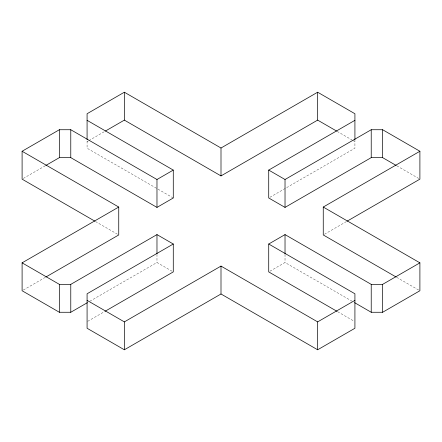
<?xml version="1.0" encoding="UTF-8"?>
<svg xmlns="http://www.w3.org/2000/svg" width="442" height="442" viewBox="0 0 442 442"><rect width="100%" height="100%" fill="white"/><g stroke="black" fill="none" stroke-linecap="round" stroke-linejoin="round"><path stroke-width="0.33" stroke-dasharray="2.21 1.66" d="M23.282 178.469L45.178 165.833M87.08 141.639L88.267 140.954M88.859 140.611L104.831 131.39M23.293 290.057L45.366 277.311M89.798 301.284L156.976 262.498L173.281 271.913M269.907 197.298L354.92 148.219L354.92 140.053M87.676 321.34L104.323 311.726M324.45 234.26L346.522 221.519M269.88 271.239L285.024 262.498L352.202 301.284M337.169 131.39L351.959 139.926M352.55 140.269L354.92 141.639M396.822 165.833L418.718 178.469M396.634 277.311L418.707 290.057M173.281 197.983L87.08 148.219L87.08 140.053M337.677 311.726L354.324 321.34M95.478 221.519L117.55 234.26M285.024 254.332L285.024 262.498M156.976 254.332L156.976 262.498"/><path stroke-width="0.66" d="M94.881 221.171L22.1 179.154L22.1 151.258L59.377 129.733L70.775 129.733L156.976 179.502L173.281 170.087L173.281 197.983L156.976 207.397L70.775 157.634L59.377 157.634L45.769 165.49M354.92 139.595L354.92 113.738L317.643 92.218L221 148.015L124.357 92.218L87.08 113.738L87.08 139.595M105.423 131.047L124.357 120.114L221 175.91L317.643 120.114L336.577 131.047M87.422 302.654L70.775 312.267L59.377 312.267L22.1 290.742L22.1 262.846L118.743 207.049L118.743 234.951L45.962 276.968M22.1 262.846L59.377 284.366L70.775 284.366L156.976 234.603L173.281 244.017L173.281 271.913L104.914 311.383M396.231 165.49L382.623 157.634L371.225 157.634L285.024 207.397L268.719 197.983L268.719 170.087L354.92 120.318M173.281 244.017L87.08 293.781L87.08 328.262L124.357 349.782L221 293.985L317.643 349.782L354.92 328.262L354.92 293.781L268.719 244.017L268.719 271.913L337.086 311.383M268.719 170.087L285.024 179.502L371.225 129.733L382.623 129.733L419.9 151.258L419.9 179.154L347.119 221.171M87.08 300.361L124.357 321.887L221 266.09L317.643 321.887L354.92 300.361M396.038 276.968L323.257 234.951L323.257 207.049L419.9 151.258M268.719 244.017L285.024 234.603L371.225 284.366L382.623 284.366L419.9 262.846L419.9 290.742L382.623 312.267L371.225 312.267L354.578 302.654M323.257 207.049L419.9 262.846M87.08 120.318L173.281 170.087M22.1 151.258L118.743 207.049M382.623 129.733L382.623 157.634M382.623 284.366L382.623 312.267M371.225 129.733L371.225 157.634M371.225 284.366L371.225 312.267M317.643 92.218L317.643 120.114M317.643 321.887L317.643 349.782M285.024 179.502L285.024 207.397M285.024 234.603L285.024 253.653M221 148.015L221 175.91M221 266.09L221 293.985M156.976 179.502L156.976 207.397M156.976 234.603L156.976 253.653M124.357 92.218L124.357 120.114M124.357 321.887L124.357 349.782M70.775 129.733L70.775 157.634M70.775 284.366L70.775 312.267M59.377 129.733L59.377 157.634M59.377 284.366L59.377 312.267"/></g></svg>
